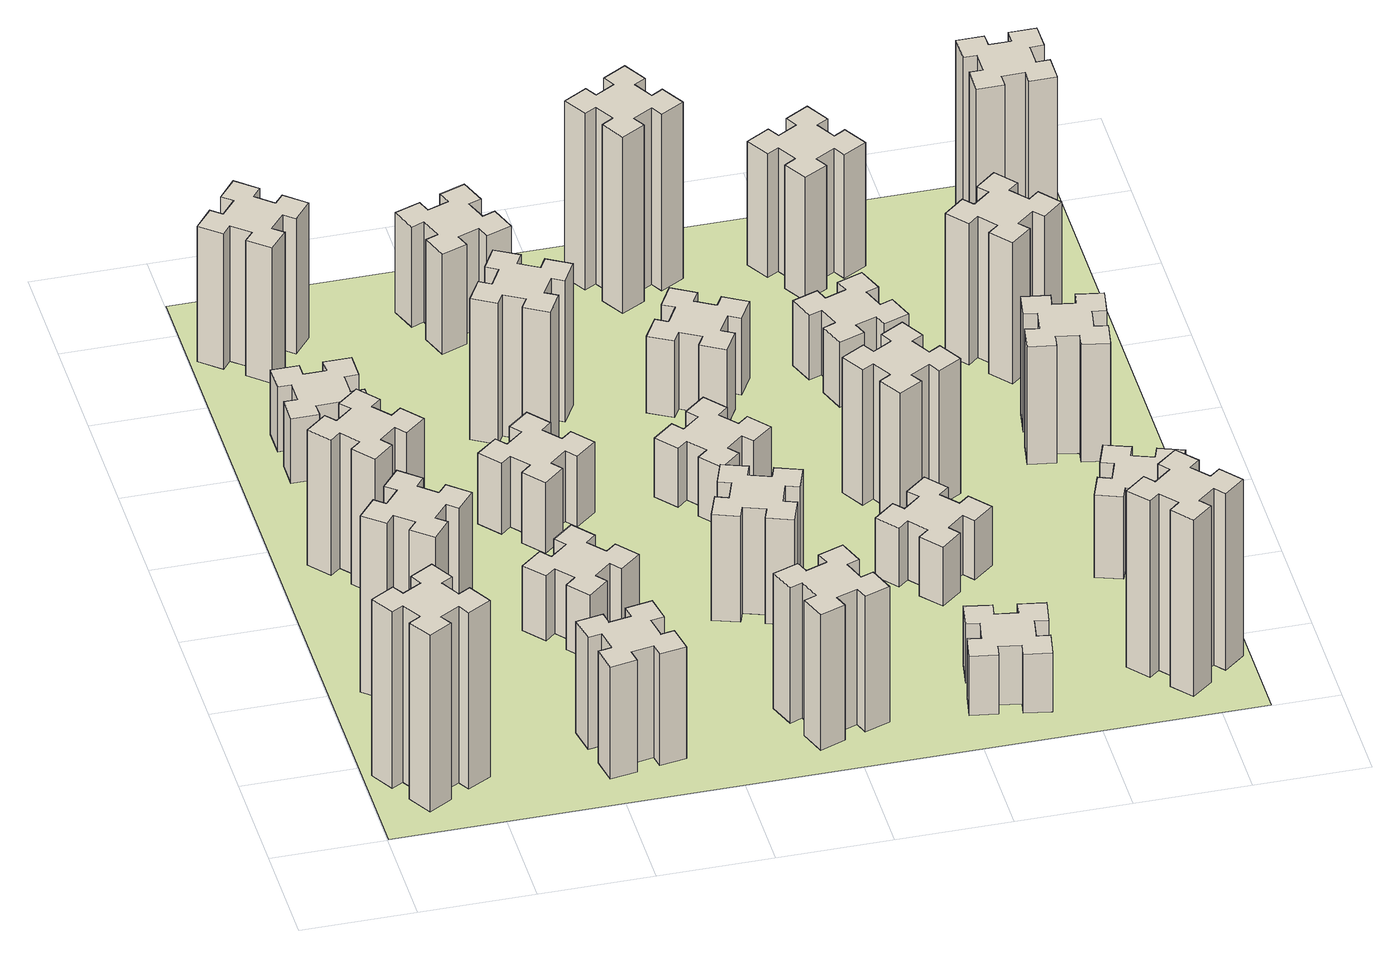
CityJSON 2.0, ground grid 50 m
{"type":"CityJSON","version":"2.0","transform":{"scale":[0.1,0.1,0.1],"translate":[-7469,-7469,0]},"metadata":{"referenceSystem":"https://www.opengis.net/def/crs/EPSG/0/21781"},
"CityObjects":{
"building1":{"type":"Building","attributes":{"class":"1000","function":"1000","usage":"1000","yearOfConstruction":2016,"roofType":"1000","measuredHeight":90,"storeysAboveGround":30,"storeysBelowGround":0},"geometry":[{"type":"Solid","lod":"1","boundaries":[[[[0,1,2,3,4,5,6,7,8,9,10,11,12,13,14,15,16,17,18,19]],[[17,16,20,21]],[[16,15,22,20]],[[15,14,23,22]],[[14,13,24,23]],[[13,12,25,24]],[[12,11,26,25]],[[11,10,27,26]],[[10,9,28,27]],[[9,8,29,28]],[[8,7,30,29]],[[7,6,31,30]],[[6,5,32,31]],[[5,4,33,32]],[[4,3,34,33]],[[3,2,35,34]],[[2,1,36,35]],[[1,0,37,36]],[[0,19,38,37]],[[19,18,39,38]],[[18,17,21,39]],[[24,25,26,27,28,29,30,31,32,33,34,35,36,37,38,39,21,20,22,23]]]]}]},
"building2":{"type":"Building","attributes":{"class":"1000","function":"1000","usage":"1000","yearOfConstruction":2016,"roofType":"1000","measuredHeight":90,"storeysAboveGround":30,"storeysBelowGround":0},"geometry":[{"type":"Solid","lod":"1","boundaries":[[[[40,41,42,43,44,45,46,47,48,49,50,51,52,53,54,55,56,57,58,59]],[[57,56,60,61]],[[56,55,62,60]],[[55,54,63,62]],[[54,53,64,63]],[[53,52,65,64]],[[52,51,66,65]],[[51,50,67,66]],[[50,49,68,67]],[[49,48,69,68]],[[48,47,70,69]],[[47,46,71,70]],[[46,45,72,71]],[[45,44,73,72]],[[44,43,74,73]],[[43,42,75,74]],[[42,41,76,75]],[[41,40,77,76]],[[40,59,78,77]],[[59,58,79,78]],[[58,57,61,79]],[[64,65,66,67,68,69,70,71,72,73,74,75,76,77,78,79,61,60,62,63]]]]}]},
"building3":{"type":"Building","attributes":{"class":"1000","function":"1000","usage":"1000","yearOfConstruction":2016,"roofType":"1000","measuredHeight":69,"storeysAboveGround":30,"storeysBelowGround":0},"geometry":[{"type":"Solid","lod":"1","boundaries":[[[[80,81,82,83,84,85,86,87,88,89,90,91,92,93,94,95,96,97,98,99]],[[97,96,100,101]],[[96,95,102,100]],[[95,94,103,102]],[[94,93,104,103]],[[93,92,105,104]],[[92,91,106,105]],[[91,90,107,106]],[[90,89,108,107]],[[89,88,109,108]],[[88,87,110,109]],[[87,86,111,110]],[[86,85,112,111]],[[85,84,113,112]],[[84,83,114,113]],[[83,82,115,114]],[[82,81,116,115]],[[81,80,117,116]],[[80,99,118,117]],[[99,98,119,118]],[[98,97,101,119]],[[104,105,106,107,108,109,110,111,112,113,114,115,116,117,118,119,101,100,102,103]]]]}]},
"building4":{"type":"Building","attributes":{"class":"1000","function":"1000","usage":"1000","yearOfConstruction":2016,"roofType":"1000","measuredHeight":33,"storeysAboveGround":30,"storeysBelowGround":0},"geometry":[{"type":"Solid","lod":"1","boundaries":[[[[120,121,122,123,124,125,126,127,128,129,130,131,132,133,134,135,136,137,138,139]],[[137,136,140,141]],[[136,135,142,140]],[[135,134,143,142]],[[134,133,144,143]],[[133,132,145,144]],[[132,131,146,145]],[[131,130,147,146]],[[130,129,148,147]],[[129,128,149,148]],[[128,127,150,149]],[[127,126,151,150]],[[126,125,152,151]],[[125,124,153,152]],[[124,123,154,153]],[[123,122,155,154]],[[122,121,156,155]],[[121,120,157,156]],[[120,139,158,157]],[[139,138,159,158]],[[138,137,141,159]],[[144,145,146,147,148,149,150,151,152,153,154,155,156,157,158,159,141,140,142,143]]]]}]},
"building5":{"type":"Building","attributes":{"class":"1000","function":"1000","usage":"1000","yearOfConstruction":2016,"roofType":"1000","measuredHeight":57,"storeysAboveGround":30,"storeysBelowGround":0},"geometry":[{"type":"Solid","lod":"1","boundaries":[[[[160,161,162,163,164,165,166,167,168,169,170,171,172,173,174,175,176,177,178,179]],[[177,176,180,181]],[[176,175,182,180]],[[175,174,183,182]],[[174,173,184,183]],[[173,172,185,184]],[[172,171,186,185]],[[171,170,187,186]],[[170,169,188,187]],[[169,168,189,188]],[[168,167,190,189]],[[167,166,191,190]],[[166,165,192,191]],[[165,164,193,192]],[[164,163,194,193]],[[163,162,195,194]],[[162,161,196,195]],[[161,160,197,196]],[[160,179,198,197]],[[179,178,199,198]],[[178,177,181,199]],[[184,185,186,187,188,189,190,191,192,193,194,195,196,197,198,199,181,180,182,183]]]]}]},
"building6":{"type":"Building","attributes":{"class":"1000","function":"1000","usage":"1000","yearOfConstruction":2016,"roofType":"1000","measuredHeight":69,"storeysAboveGround":30,"storeysBelowGround":0},"geometry":[{"type":"Solid","lod":"1","boundaries":[[[[200,201,202,203,204,205,206,207,208,209,210,211,212,213,214,215,216,217,218,219]],[[217,216,220,221]],[[216,215,222,220]],[[215,214,223,222]],[[214,213,224,223]],[[213,212,225,224]],[[212,211,226,225]],[[211,210,227,226]],[[210,209,228,227]],[[209,208,229,228]],[[208,207,230,229]],[[207,206,231,230]],[[206,205,232,231]],[[205,204,233,232]],[[204,203,234,233]],[[203,202,235,234]],[[202,201,236,235]],[[201,200,237,236]],[[200,219,238,237]],[[219,218,239,238]],[[218,217,221,239]],[[224,225,226,227,228,229,230,231,232,233,234,235,236,237,238,239,221,220,222,223]]]]}]},
"building7":{"type":"Building","attributes":{"class":"1000","function":"1000","usage":"1000","yearOfConstruction":2016,"roofType":"1000","measuredHeight":33,"storeysAboveGround":30,"storeysBelowGround":0},"geometry":[{"type":"Solid","lod":"1","boundaries":[[[[240,241,242,243,244,245,246,247,248,249,250,251,252,253,254,255,256,257,258,259]],[[257,256,260,261]],[[256,255,262,260]],[[255,254,263,262]],[[254,253,264,263]],[[253,252,265,264]],[[252,251,266,265]],[[251,250,267,266]],[[250,249,268,267]],[[249,248,269,268]],[[248,247,270,269]],[[247,246,271,270]],[[246,245,272,271]],[[245,244,273,272]],[[244,243,274,273]],[[243,242,275,274]],[[242,241,276,275]],[[241,240,277,276]],[[240,259,278,277]],[[259,258,279,278]],[[258,257,261,279]],[[264,265,266,267,268,269,270,271,272,273,274,275,276,277,278,279,261,260,262,263]]]]}]},
"building8":{"type":"Building","attributes":{"class":"1000","function":"1000","usage":"1000","yearOfConstruction":2016,"roofType":"1000","measuredHeight":36,"storeysAboveGround":30,"storeysBelowGround":0},"geometry":[{"type":"Solid","lod":"1","boundaries":[[[[280,281,282,283,284,285,286,287,288,289,290,291,292,293,294,295,296,297,298,299]],[[297,296,300,301]],[[296,295,302,300]],[[295,294,303,302]],[[294,293,304,303]],[[293,292,305,304]],[[292,291,306,305]],[[291,290,307,306]],[[290,289,308,307]],[[289,288,309,308]],[[288,287,310,309]],[[287,286,311,310]],[[286,285,312,311]],[[285,284,313,312]],[[284,283,314,313]],[[283,282,315,314]],[[282,281,316,315]],[[281,280,317,316]],[[280,299,318,317]],[[299,298,319,318]],[[298,297,301,319]],[[304,305,306,307,308,309,310,311,312,313,314,315,316,317,318,319,301,300,302,303]]]]}]},
"building9":{"type":"Building","attributes":{"class":"1000","function":"1000","usage":"1000","yearOfConstruction":2016,"roofType":"1000","measuredHeight":72,"storeysAboveGround":30,"storeysBelowGround":0},"geometry":[{"type":"Solid","lod":"1","boundaries":[[[[320,321,322,323,324,325,326,327,328,329,330,331,332,333,334,335,336,337,338,339]],[[337,336,340,341]],[[336,335,342,340]],[[335,334,343,342]],[[334,333,344,343]],[[333,332,345,344]],[[332,331,346,345]],[[331,330,347,346]],[[330,329,348,347]],[[329,328,349,348]],[[328,327,350,349]],[[327,326,351,350]],[[326,325,352,351]],[[325,324,353,352]],[[324,323,354,353]],[[323,322,355,354]],[[322,321,356,355]],[[321,320,357,356]],[[320,339,358,357]],[[339,338,359,358]],[[338,337,341,359]],[[344,345,346,347,348,349,350,351,352,353,354,355,356,357,358,359,341,340,342,343]]]]}]},
"building10":{"type":"Building","attributes":{"class":"1000","function":"1000","usage":"1000","yearOfConstruction":2016,"roofType":"1000","measuredHeight":69,"storeysAboveGround":30,"storeysBelowGround":0},"geometry":[{"type":"Solid","lod":"1","boundaries":[[[[360,361,362,363,364,365,366,367,368,369,370,371,372,373,374,375,376,377,378,379]],[[377,376,380,381]],[[376,375,382,380]],[[375,374,383,382]],[[374,373,384,383]],[[373,372,385,384]],[[372,371,386,385]],[[371,370,387,386]],[[370,369,388,387]],[[369,368,389,388]],[[368,367,390,389]],[[367,366,391,390]],[[366,365,392,391]],[[365,364,393,392]],[[364,363,394,393]],[[363,362,395,394]],[[362,361,396,395]],[[361,360,397,396]],[[360,379,398,397]],[[379,378,399,398]],[[378,377,381,399]],[[384,385,386,387,388,389,390,391,392,393,394,395,396,397,398,399,381,380,382,383]]]]}]},
"building11":{"type":"Building","attributes":{"class":"1000","function":"1000","usage":"1000","yearOfConstruction":2016,"roofType":"1000","measuredHeight":51,"storeysAboveGround":30,"storeysBelowGround":0},"geometry":[{"type":"Solid","lod":"1","boundaries":[[[[400,401,402,403,404,405,406,407,408,409,410,411,412,413,414,415,416,417,418,419]],[[417,416,420,421]],[[416,415,422,420]],[[415,414,423,422]],[[414,413,424,423]],[[413,412,425,424]],[[412,411,426,425]],[[411,410,427,426]],[[410,409,428,427]],[[409,408,429,428]],[[408,407,430,429]],[[407,406,431,430]],[[406,405,432,431]],[[405,404,433,432]],[[404,403,434,433]],[[403,402,435,434]],[[402,401,436,435]],[[401,400,437,436]],[[400,419,438,437]],[[419,418,439,438]],[[418,417,421,439]],[[424,425,426,427,428,429,430,431,432,433,434,435,436,437,438,439,421,420,422,423]]]]}]},
"building12":{"type":"Building","attributes":{"class":"1000","function":"1000","usage":"1000","yearOfConstruction":2016,"roofType":"1000","measuredHeight":54,"storeysAboveGround":30,"storeysBelowGround":0},"geometry":[{"type":"Solid","lod":"1","boundaries":[[[[440,441,442,443,444,445,446,447,448,449,450,451,452,453,454,455,456,457,458,459]],[[457,456,460,461]],[[456,455,462,460]],[[455,454,463,462]],[[454,453,464,463]],[[453,452,465,464]],[[452,451,466,465]],[[451,450,467,466]],[[450,449,468,467]],[[449,448,469,468]],[[448,447,470,469]],[[447,446,471,470]],[[446,445,472,471]],[[445,444,473,472]],[[444,443,474,473]],[[443,442,475,474]],[[442,441,476,475]],[[441,440,477,476]],[[440,459,478,477]],[[459,458,479,478]],[[458,457,461,479]],[[464,465,466,467,468,469,470,471,472,473,474,475,476,477,478,479,461,460,462,463]]]]}]},
"building13":{"type":"Building","attributes":{"class":"1000","function":"1000","usage":"1000","yearOfConstruction":2016,"roofType":"1000","measuredHeight":30,"storeysAboveGround":30,"storeysBelowGround":0},"geometry":[{"type":"Solid","lod":"1","boundaries":[[[[480,481,482,483,484,485,486,487,488,489,490,491,492,493,494,495,496,497,498,499]],[[497,496,500,501]],[[496,495,502,500]],[[495,494,503,502]],[[494,493,504,503]],[[493,492,505,504]],[[492,491,506,505]],[[491,490,507,506]],[[490,489,508,507]],[[489,488,509,508]],[[488,487,510,509]],[[487,486,511,510]],[[486,485,512,511]],[[485,484,513,512]],[[484,483,514,513]],[[483,482,515,514]],[[482,481,516,515]],[[481,480,517,516]],[[480,499,518,517]],[[499,498,519,518]],[[498,497,501,519]],[[504,505,506,507,508,509,510,511,512,513,514,515,516,517,518,519,501,500,502,503]]]]}]},
"building14":{"type":"Building","attributes":{"class":"1000","function":"1000","usage":"1000","yearOfConstruction":2016,"roofType":"1000","measuredHeight":39,"storeysAboveGround":30,"storeysBelowGround":0},"geometry":[{"type":"Solid","lod":"1","boundaries":[[[[520,521,522,523,524,525,526,527,528,529,530,531,532,533,534,535,536,537,538,539]],[[537,536,540,541]],[[536,535,542,540]],[[535,534,543,542]],[[534,533,544,543]],[[533,532,545,544]],[[532,531,546,545]],[[531,530,547,546]],[[530,529,548,547]],[[529,528,549,548]],[[528,527,550,549]],[[527,526,551,550]],[[526,525,552,551]],[[525,524,553,552]],[[524,523,554,553]],[[523,522,555,554]],[[522,521,556,555]],[[521,520,557,556]],[[520,539,558,557]],[[539,538,559,558]],[[538,537,541,559]],[[544,545,546,547,548,549,550,551,552,553,554,555,556,557,558,559,541,540,542,543]]]]}]},
"building15":{"type":"Building","attributes":{"class":"1000","function":"1000","usage":"1000","yearOfConstruction":2016,"roofType":"1000","measuredHeight":30,"storeysAboveGround":30,"storeysBelowGround":0},"geometry":[{"type":"Solid","lod":"1","boundaries":[[[[560,561,562,563,564,565,566,567,568,569,570,571,572,573,574,575,576,577,578,579]],[[577,576,580,581]],[[576,575,582,580]],[[575,574,583,582]],[[574,573,584,583]],[[573,572,585,584]],[[572,571,586,585]],[[571,570,587,586]],[[570,569,588,587]],[[569,568,589,588]],[[568,567,590,589]],[[567,566,591,590]],[[566,565,592,591]],[[565,564,593,592]],[[564,563,594,593]],[[563,562,595,594]],[[562,561,596,595]],[[561,560,597,596]],[[560,579,598,597]],[[579,578,599,598]],[[578,577,581,599]],[[584,585,586,587,588,589,590,591,592,593,594,595,596,597,598,599,581,580,582,583]]]]}]},
"building16":{"type":"Building","attributes":{"class":"1000","function":"1000","usage":"1000","yearOfConstruction":2016,"roofType":"1000","measuredHeight":90,"storeysAboveGround":30,"storeysBelowGround":0},"geometry":[{"type":"Solid","lod":"1","boundaries":[[[[600,601,602,603,604,605,606,607,608,609,610,611,612,613,614,615,616,617,618,619]],[[617,616,620,621]],[[616,615,622,620]],[[615,614,623,622]],[[614,613,624,623]],[[613,612,625,624]],[[612,611,626,625]],[[611,610,627,626]],[[610,609,628,627]],[[609,608,629,628]],[[608,607,630,629]],[[607,606,631,630]],[[606,605,632,631]],[[605,604,633,632]],[[604,603,634,633]],[[603,602,635,634]],[[602,601,636,635]],[[601,600,637,636]],[[600,619,638,637]],[[619,618,639,638]],[[618,617,621,639]],[[624,625,626,627,628,629,630,631,632,633,634,635,636,637,638,639,621,620,622,623]]]]}]},
"building17":{"type":"Building","attributes":{"class":"1000","function":"1000","usage":"1000","yearOfConstruction":2016,"roofType":"1000","measuredHeight":30,"storeysAboveGround":30,"storeysBelowGround":0},"geometry":[{"type":"Solid","lod":"1","boundaries":[[[[640,641,642,643,644,645,646,647,648,649,650,651,652,653,654,655,656,657,658,659]],[[657,656,660,661]],[[656,655,662,660]],[[655,654,663,662]],[[654,653,664,663]],[[653,652,665,664]],[[652,651,666,665]],[[651,650,667,666]],[[650,649,668,667]],[[649,648,669,668]],[[648,647,670,669]],[[647,646,671,670]],[[646,645,672,671]],[[645,644,673,672]],[[644,643,674,673]],[[643,642,675,674]],[[642,641,676,675]],[[641,640,677,676]],[[640,659,678,677]],[[659,658,679,678]],[[658,657,661,679]],[[664,665,666,667,668,669,670,671,672,673,674,675,676,677,678,679,661,660,662,663]]]]}]},
"building18":{"type":"Building","attributes":{"class":"1000","function":"1000","usage":"1000","yearOfConstruction":2016,"roofType":"1000","measuredHeight":69,"storeysAboveGround":30,"storeysBelowGround":0},"geometry":[{"type":"Solid","lod":"1","boundaries":[[[[680,681,682,683,684,685,686,687,688,689,690,691,692,693,694,695,696,697,698,699]],[[697,696,700,701]],[[696,695,702,700]],[[695,694,703,702]],[[694,693,704,703]],[[693,692,705,704]],[[692,691,706,705]],[[691,690,707,706]],[[690,689,708,707]],[[689,688,709,708]],[[688,687,710,709]],[[687,686,711,710]],[[686,685,712,711]],[[685,684,713,712]],[[684,683,714,713]],[[683,682,715,714]],[[682,681,716,715]],[[681,680,717,716]],[[680,699,718,717]],[[699,698,719,718]],[[698,697,701,719]],[[704,705,706,707,708,709,710,711,712,713,714,715,716,717,718,719,701,700,702,703]]]]}]},
"building19":{"type":"Building","attributes":{"class":"1000","function":"1000","usage":"1000","yearOfConstruction":2016,"roofType":"1000","measuredHeight":33,"storeysAboveGround":30,"storeysBelowGround":0},"geometry":[{"type":"Solid","lod":"1","boundaries":[[[[720,721,722,723,724,725,726,727,728,729,730,731,732,733,734,735,736,737,738,739]],[[737,736,740,741]],[[736,735,742,740]],[[735,734,743,742]],[[734,733,744,743]],[[733,732,745,744]],[[732,731,746,745]],[[731,730,747,746]],[[730,729,748,747]],[[729,728,749,748]],[[728,727,750,749]],[[727,726,751,750]],[[726,725,752,751]],[[725,724,753,752]],[[724,723,754,753]],[[723,722,755,754]],[[722,721,756,755]],[[721,720,757,756]],[[720,739,758,757]],[[739,738,759,758]],[[738,737,741,759]],[[744,745,746,747,748,749,750,751,752,753,754,755,756,757,758,759,741,740,742,743]]]]}]},
"building20":{"type":"Building","attributes":{"class":"1000","function":"1000","usage":"1000","yearOfConstruction":2016,"roofType":"1000","measuredHeight":90,"storeysAboveGround":30,"storeysBelowGround":0},"geometry":[{"type":"Solid","lod":"1","boundaries":[[[[760,761,762,763,764,765,766,767,768,769,770,771,772,773,774,775,776,777,778,779]],[[777,776,780,781]],[[776,775,782,780]],[[775,774,783,782]],[[774,773,784,783]],[[773,772,785,784]],[[772,771,786,785]],[[771,770,787,786]],[[770,769,788,787]],[[769,768,789,788]],[[768,767,790,789]],[[767,766,791,790]],[[766,765,792,791]],[[765,764,793,792]],[[764,763,794,793]],[[763,762,795,794]],[[762,761,796,795]],[[761,760,797,796]],[[760,779,798,797]],[[779,778,799,798]],[[778,777,781,799]],[[784,785,786,787,788,789,790,791,792,793,794,795,796,797,798,799,781,780,782,783]]]]}]},
"building21":{"type":"Building","attributes":{"class":"1000","function":"1000","usage":"1000","yearOfConstruction":2016,"roofType":"1000","measuredHeight":63,"storeysAboveGround":30,"storeysBelowGround":0},"geometry":[{"type":"Solid","lod":"1","boundaries":[[[[800,801,802,803,804,805,806,807,808,809,810,811,812,813,814,815,816,817,818,819]],[[817,816,820,821]],[[816,815,822,820]],[[815,814,823,822]],[[814,813,824,823]],[[813,812,825,824]],[[812,811,826,825]],[[811,810,827,826]],[[810,809,828,827]],[[809,808,829,828]],[[808,807,830,829]],[[807,806,831,830]],[[806,805,832,831]],[[805,804,833,832]],[[804,803,834,833]],[[803,802,835,834]],[[802,801,836,835]],[[801,800,837,836]],[[800,819,838,837]],[[819,818,839,838]],[[818,817,821,839]],[[824,825,826,827,828,829,830,831,832,833,834,835,836,837,838,839,821,820,822,823]]]]}]},
"building22":{"type":"Building","attributes":{"class":"1000","function":"1000","usage":"1000","yearOfConstruction":2016,"roofType":"1000","measuredHeight":42,"storeysAboveGround":30,"storeysBelowGround":0},"geometry":[{"type":"Solid","lod":"1","boundaries":[[[[840,841,842,843,844,845,846,847,848,849,850,851,852,853,854,855,856,857,858,859]],[[857,856,860,861]],[[856,855,862,860]],[[855,854,863,862]],[[854,853,864,863]],[[853,852,865,864]],[[852,851,866,865]],[[851,850,867,866]],[[850,849,868,867]],[[849,848,869,868]],[[848,847,870,869]],[[847,846,871,870]],[[846,845,872,871]],[[845,844,873,872]],[[844,843,874,873]],[[843,842,875,874]],[[842,841,876,875]],[[841,840,877,876]],[[840,859,878,877]],[[859,858,879,878]],[[858,857,861,879]],[[864,865,866,867,868,869,870,871,872,873,874,875,876,877,878,879,861,860,862,863]]]]}]},
"building23":{"type":"Building","attributes":{"class":"1000","function":"1000","usage":"1000","yearOfConstruction":2016,"roofType":"1000","measuredHeight":60,"storeysAboveGround":30,"storeysBelowGround":0},"geometry":[{"type":"Solid","lod":"1","boundaries":[[[[880,881,882,883,884,885,886,887,888,889,890,891,892,893,894,895,896,897,898,899]],[[897,896,900,901]],[[896,895,902,900]],[[895,894,903,902]],[[894,893,904,903]],[[893,892,905,904]],[[892,891,906,905]],[[891,890,907,906]],[[890,889,908,907]],[[889,888,909,908]],[[888,887,910,909]],[[887,886,911,910]],[[886,885,912,911]],[[885,884,913,912]],[[884,883,914,913]],[[883,882,915,914]],[[882,881,916,915]],[[881,880,917,916]],[[880,899,918,917]],[[899,898,919,918]],[[898,897,901,919]],[[904,905,906,907,908,909,910,911,912,913,914,915,916,917,918,919,901,900,902,903]]]]}]},
"building24":{"type":"Building","attributes":{"class":"1000","function":"1000","usage":"1000","yearOfConstruction":2016,"roofType":"1000","measuredHeight":72,"storeysAboveGround":30,"storeysBelowGround":0},"geometry":[{"type":"Solid","lod":"1","boundaries":[[[[920,921,922,923,924,925,926,927,928,929,930,931,932,933,934,935,936,937,938,939]],[[937,936,940,941]],[[936,935,942,940]],[[935,934,943,942]],[[934,933,944,943]],[[933,932,945,944]],[[932,931,946,945]],[[931,930,947,946]],[[930,929,948,947]],[[929,928,949,948]],[[928,927,950,949]],[[927,926,951,950]],[[926,925,952,951]],[[925,924,953,952]],[[924,923,954,953]],[[923,922,955,954]],[[922,921,956,955]],[[921,920,957,956]],[[920,939,958,957]],[[939,938,959,958]],[[938,937,941,959]],[[944,945,946,947,948,949,950,951,952,953,954,955,956,957,958,959,941,940,942,943]]]]}]},
"building25":{"type":"Building","attributes":{"class":"1000","function":"1000","usage":"1000","yearOfConstruction":2016,"roofType":"1000","measuredHeight":90,"storeysAboveGround":30,"storeysBelowGround":0},"geometry":[{"type":"Solid","lod":"1","boundaries":[[[[960,961,962,963,964,965,966,967,968,969,970,971,972,973,974,975,976,977,978,979]],[[977,976,980,981]],[[976,975,982,980]],[[975,974,983,982]],[[974,973,984,983]],[[973,972,985,984]],[[972,971,986,985]],[[971,970,987,986]],[[970,969,988,987]],[[969,968,989,988]],[[968,967,990,989]],[[967,966,991,990]],[[966,965,992,991]],[[965,964,993,992]],[[964,963,994,993]],[[963,962,995,994]],[[962,961,996,995]],[[961,960,997,996]],[[960,979,998,997]],[[979,978,999,998]],[[978,977,981,999]],[[984,985,986,987,988,989,990,991,992,993,994,995,996,997,998,999,981,980,982,983]]]]}]},
"landuse1":{"type":"LandUse","attributes":{"name":"plot1","function":"1010"},"geometry":[{"type":"MultiSurface","lod":"1","boundaries":[[[1000,1001,1002,1003]]]}]}
},
"vertices":[
[155,364,0],[205,277,0],[153,247,0],[213,143,0],[317,203,0],[287,255,0],[374,305,0],[404,253,0],[508,313,0],[448,417,0],[396,387,0],[346,474,0],[398,504,0],[338,608,0],[234,548,0],[264,496,0],[177,446,0],[147,498,0],[43,438,0],[103,334,0],[177,446,900],[147,498,900],[264,496,900],[234,548,900],[338,608,900],[398,504,900],[346,474,900],[396,387,900],[448,417,900],[508,313,900],[404,253,900],[374,305,900],[287,255,900],[317,203,900],[213,143,900],[153,247,900],[205,277,900],[155,364,900],[103,334,900],[43,438,900],
[484,1067,0],[408,1132,0],[446,1178,0],[354,1255,0],[277,1163,0],[323,1124,0],[259,1048,0],[213,1086,0],[136,994,0],[228,917,0],[266,963,0],[343,899,0],[304,853,0],[396,776,0],[473,868,0],[427,906,0],[492,983,0],[538,944,0],[615,1036,0],[523,1113,0],[492,983,900],[538,944,900],[427,906,900],[473,868,900],[396,776,900],[304,853,900],[343,899,900],[266,963,900],[228,917,900],[136,994,900],[213,1086,900],[259,1048,900],[323,1124,900],[277,1163,900],[354,1255,900],[446,1178,900],[408,1132,900],[484,1067,900],[523,1113,900],[615,1036,900],
[492,1888,0],[427,1964,0],[473,2003,0],[396,2095,0],[304,2018,0],[343,1972,0],[266,1907,0],[228,1953,0],[136,1876,0],[213,1784,0],[259,1823,0],[323,1746,0],[277,1708,0],[354,1616,0],[446,1693,0],[408,1739,0],[484,1803,0],[523,1757,0],[615,1834,0],[538,1926,0],[484,1803,690],[523,1757,690],[408,1739,690],[446,1693,690],[354,1616,690],[277,1708,690],[323,1746,690],[259,1823,690],[213,1784,690],[136,1876,690],[228,1953,690],[266,1907,690],[343,1972,690],[304,2018,690],[396,2095,690],[473,2003,690],[427,1964,690],[492,1888,690],[538,1926,690],[615,1834,690],
[485,2545,0],[485,2645,0],[545,2645,0],[545,2765,0],[425,2765,0],[425,2705,0],[325,2705,0],[325,2765,0],[205,2765,0],[205,2645,0],[265,2645,0],[265,2545,0],[205,2545,0],[205,2425,0],[325,2425,0],[325,2485,0],[425,2485,0],[425,2425,0],[545,2425,0],[545,2545,0],[425,2485,330],[425,2425,330],[325,2485,330],[325,2425,330],[205,2425,330],[205,2545,330],[265,2545,330],[265,2645,330],[205,2645,330],[205,2765,330],[325,2765,330],[325,2705,330],[425,2705,330],[425,2765,330],[545,2765,330],[545,2645,330],[485,2645,330],[485,2545,330],[545,2545,330],[545,2425,330],
[1085,258,0],[1184,276,0],[1194,217,0],[1312,237,0],[1291,356,0],[1232,345,0],[1215,444,0],[1274,454,0],[1253,572,0],[1135,551,0],[1145,492,0],[1047,475,0],[1037,534,0],[918,513,0],[939,395,0],[998,405,0],[1016,307,0],[957,297,0],[977,178,0],[1096,199,0],[1016,307,570],[957,297,570],[998,405,570],[939,395,570],[918,513,570],[1037,534,570],[1047,475,570],[1145,492,570],[1135,551,570],[1253,572,570],[1274,454,570],[1215,444,570],[1232,345,570],[1291,356,570],[1312,237,570],[1194,217,570],[1184,276,570],[1085,258,570],[1096,199,570],[977,178,570],
[384,3387,0],[308,3452,0],[346,3498,0],[254,3575,0],[177,3483,0],[223,3444,0],[159,3368,0],[113,3406,0],[36,3314,0],[128,3237,0],[166,3283,0],[243,3219,0],[204,3173,0],[296,3096,0],[373,3188,0],[327,3226,0],[392,3303,0],[438,3264,0],[515,3356,0],[423,3433,0],[392,3303,690],[438,3264,690],[327,3226,690],[373,3188,690],[296,3096,690],[204,3173,690],[243,3219,690],[166,3283,690],[128,3237,690],[36,3314,690],[113,3406,690],[159,3368,690],[223,3444,690],[177,3483,690],[254,3575,690],[346,3498,690],[308,3452,690],[384,3387,690],[423,3433,690],[515,3356,690],
[1083,1332,0],[1006,1267,0],[968,1313,0],[876,1236,0],[953,1144,0],[999,1183,0],[1063,1106,0],[1017,1068,0],[1094,976,0],[1186,1053,0],[1148,1099,0],[1224,1163,0],[1263,1117,0],[1355,1194,0],[1278,1286,0],[1232,1248,0],[1167,1324,0],[1213,1363,0],[1136,1455,0],[1044,1378,0],[1167,1324,330],[1213,1363,330],[1232,1248,330],[1278,1286,330],[1355,1194,330],[1263,1117,330],[1224,1163,330],[1148,1099,330],[1186,1053,330],[1094,976,330],[1017,1068,330],[1063,1106,330],[999,1183,330],[953,1144,330],[876,1236,330],[968,1313,330],[1006,1267,330],[1083,1332,330],[1044,1378,330],[1136,1455,330],
[1083,2072,0],[1006,2007,0],[968,2053,0],[876,1976,0],[953,1884,0],[999,1923,0],[1063,1846,0],[1017,1808,0],[1094,1716,0],[1186,1793,0],[1148,1839,0],[1224,1903,0],[1263,1857,0],[1355,1934,0],[1278,2026,0],[1232,1988,0],[1167,2064,0],[1213,2103,0],[1136,2195,0],[1044,2118,0],[1167,2064,360],[1213,2103,360],[1232,1988,360],[1278,2026,360],[1355,1934,360],[1263,1857,360],[1224,1903,360],[1148,1839,360],[1186,1793,360],[1094,1716,360],[1017,1808,360],[1063,1846,360],[999,1923,360],[953,1884,360],[876,1976,360],[968,2053,360],[1006,2007,360],[1083,2072,360],[1044,2118,360],[1136,2195,360],
[1314,2666,0],[1227,2716,0],[1257,2768,0],[1153,2828,0],[1093,2724,0],[1145,2694,0],[1095,2607,0],[1043,2637,0],[983,2533,0],[1087,2473,0],[1117,2525,0],[1204,2475,0],[1174,2423,0],[1278,2363,0],[1338,2467,0],[1286,2497,0],[1336,2584,0],[1388,2554,0],[1448,2658,0],[1344,2718,0],[1336,2584,720],[1388,2554,720],[1286,2497,720],[1338,2467,720],[1278,2363,720],[1174,2423,720],[1204,2475,720],[1117,2525,720],[1087,2473,720],[983,2533,720],[1043,2637,720],[1095,2607,720],[1145,2694,720],[1093,2724,720],[1153,2828,720],[1257,2768,720],[1227,2716,720],[1314,2666,720],[1344,2718,720],[1448,2658,720],
[1965,496,0],[1871,462,0],[1850,518,0],[1737,477,0],[1779,364,0],[1835,385,0],[1869,291,0],[1813,270,0],[1854,157,0],[1967,199,0],[1946,255,0],[2040,289,0],[2060,233,0],[2173,274,0],[2132,387,0],[2076,366,0],[2042,460,0],[2098,480,0],[2057,593,0],[1944,552,0],[2042,460,690],[2098,480,690],[2076,366,690],[2132,387,690],[2173,274,690],[2060,233,690],[2040,289,690],[1946,255,690],[1967,199,690],[1854,157,690],[1813,270,690],[1869,291,690],[1835,385,690],[1779,364,690],[1737,477,690],[1850,518,690],[1871,462,690],[1965,496,690],[1944,552,690],[2057,593,690],
[1125,3456,0],[1031,3422,0],[1010,3478,0],[897,3437,0],[939,3324,0],[995,3345,0],[1029,3251,0],[973,3230,0],[1014,3117,0],[1127,3159,0],[1106,3215,0],[1200,3249,0],[1220,3193,0],[1333,3234,0],[1292,3347,0],[1236,3326,0],[1202,3420,0],[1258,3440,0],[1217,3553,0],[1104,3512,0],[1202,3420,510],[1258,3440,510],[1236,3326,510],[1292,3347,510],[1333,3234,510],[1220,3193,510],[1200,3249,510],[1106,3215,510],[1127,3159,510],[1014,3117,510],[973,3230,510],[1029,3251,510],[995,3345,510],[939,3324,510],[897,3437,510],[1010,3478,510],[1031,3422,510],[1125,3456,510],[1104,3512,510],[1217,3553,510],
[1769,1300,0],[1735,1206,0],[1679,1227,0],[1637,1114,0],[1750,1073,0],[1771,1129,0],[1865,1095,0],[1844,1039,0],[1957,997,0],[1998,1110,0],[1942,1131,0],[1976,1225,0],[2032,1204,0],[2073,1317,0],[1960,1358,0],[1940,1302,0],[1846,1336,0],[1867,1392,0],[1754,1433,0],[1713,1320,0],[1846,1336,540],[1867,1392,540],[1940,1302,540],[1960,1358,540],[2073,1317,540],[2032,1204,540],[1976,1225,540],[1942,1131,540],[1998,1110,540],[1957,997,540],[1844,1039,540],[1865,1095,540],[1771,1129,540],[1750,1073,540],[1637,1114,540],[1679,1227,540],[1735,1206,540],[1769,1300,540],[1713,1320,540],[1754,1433,540],
[1972,1988,0],[1907,2064,0],[1953,2103,0],[1876,2195,0],[1784,2118,0],[1823,2072,0],[1746,2007,0],[1708,2053,0],[1616,1976,0],[1693,1884,0],[1739,1923,0],[1803,1846,0],[1757,1808,0],[1834,1716,0],[1926,1793,0],[1888,1839,0],[1964,1903,0],[2003,1857,0],[2095,1934,0],[2018,2026,0],[1964,1903,300],[2003,1857,300],[1888,1839,300],[1926,1793,300],[1834,1716,300],[1757,1808,300],[1803,1846,300],[1739,1923,300],[1693,1884,300],[1616,1976,300],[1708,2053,300],[1746,2007,300],[1823,2072,300],[1784,2118,300],[1876,2195,300],[1953,2103,300],[1907,2064,300],[1972,1988,300],[2018,2026,300],[2095,1934,300],
[2026,2497,0],[2076,2584,0],[2128,2554,0],[2188,2658,0],[2084,2718,0],[2054,2666,0],[1967,2716,0],[1997,2768,0],[1893,2828,0],[1833,2724,0],[1885,2694,0],[1835,2607,0],[1783,2637,0],[1723,2533,0],[1827,2473,0],[1857,2525,0],[1944,2475,0],[1914,2423,0],[2018,2363,0],[2078,2467,0],[1944,2475,390],[1914,2423,390],[1857,2525,390],[1827,2473,390],[1723,2533,390],[1783,2637,390],[1835,2607,390],[1885,2694,390],[1833,2724,390],[1893,2828,390],[1997,2768,390],[1967,2716,390],[2054,2666,390],[2084,2718,390],[2188,2658,390],[2128,2554,390],[2076,2584,390],[2026,2497,390],[2078,2467,390],[2018,2363,390],
[2596,444,0],[2578,345,0],[2519,356,0],[2498,237,0],[2617,217,0],[2627,276,0],[2725,258,0],[2715,199,0],[2833,178,0],[2854,297,0],[2795,307,0],[2812,405,0],[2871,395,0],[2892,513,0],[2774,534,0],[2764,475,0],[2665,492,0],[2676,551,0],[2557,572,0],[2537,454,0],[2665,492,300],[2676,551,300],[2764,475,300],[2774,534,300],[2892,513,300],[2871,395,300],[2812,405,300],[2795,307,300],[2854,297,300],[2833,178,300],[2715,199,300],[2725,258,300],[2627,276,300],[2617,217,300],[2498,237,300],[2519,356,300],[2578,345,300],[2596,444,300],[2537,454,300],[2557,572,300],
[1844,3556,0],[1757,3506,0],[1727,3558,0],[1623,3498,0],[1683,3394,0],[1735,3424,0],[1785,3337,0],[1733,3307,0],[1793,3203,0],[1897,3263,0],[1867,3315,0],[1954,3365,0],[1984,3313,0],[2088,3373,0],[2028,3477,0],[1976,3447,0],[1926,3534,0],[1978,3564,0],[1918,3668,0],[1814,3608,0],[1926,3534,900],[1978,3564,900],[1976,3447,900],[2028,3477,900],[2088,3373,900],[1984,3313,900],[1954,3365,900],[1867,3315,900],[1897,3263,900],[1793,3203,900],[1733,3307,900],[1785,3337,900],[1735,3424,900],[1683,3394,900],[1623,3498,900],[1727,3558,900],[1757,3506,900],[1844,3556,900],[1814,3608,900],[1918,3668,900],
[2628,1099,0],[2704,1163,0],[2743,1117,0],[2835,1194,0],[2758,1286,0],[2712,1248,0],[2647,1324,0],[2693,1363,0],[2616,1455,0],[2524,1378,0],[2563,1332,0],[2486,1267,0],[2448,1313,0],[2356,1236,0],[2433,1144,0],[2479,1183,0],[2543,1106,0],[2497,1068,0],[2574,976,0],[2666,1053,0],[2543,1106,300],[2497,1068,300],[2479,1183,300],[2433,1144,300],[2356,1236,300],[2448,1313,300],[2486,1267,300],[2563,1332,300],[2524,1378,300],[2616,1455,300],[2693,1363,300],[2647,1324,300],[2712,1248,300],[2758,1286,300],[2835,1194,300],[2743,1117,300],[2704,1163,300],[2628,1099,300],[2666,1053,300],[2574,976,300],
[2475,1744,0],[2525,1657,0],[2473,1627,0],[2533,1523,0],[2637,1583,0],[2607,1635,0],[2694,1685,0],[2724,1633,0],[2828,1693,0],[2768,1797,0],[2716,1767,0],[2666,1854,0],[2718,1884,0],[2658,1988,0],[2554,1928,0],[2584,1876,0],[2497,1826,0],[2467,1878,0],[2363,1818,0],[2423,1714,0],[2497,1826,690],[2467,1878,690],[2584,1876,690],[2554,1928,690],[2658,1988,690],[2718,1884,690],[2666,1854,690],[2716,1767,690],[2768,1797,690],[2828,1693,690],[2724,1633,690],[2694,1685,690],[2607,1635,690],[2637,1583,690],[2533,1523,690],[2473,1627,690],[2525,1657,690],[2475,1744,690],[2423,1714,690],[2363,1818,690],
[2586,2475,0],[2680,2509,0],[2700,2453,0],[2813,2494,0],[2772,2607,0],[2716,2586,0],[2682,2680,0],[2738,2700,0],[2697,2813,0],[2584,2772,0],[2605,2716,0],[2511,2682,0],[2490,2738,0],[2377,2697,0],[2419,2584,0],[2475,2605,0],[2509,2511,0],[2453,2490,0],[2494,2377,0],[2607,2419,0],[2509,2511,330],[2453,2490,330],[2475,2605,330],[2419,2584,330],[2377,2697,330],[2490,2738,330],[2511,2682,330],[2605,2716,330],[2584,2772,330],[2697,2813,330],[2738,2700,330],[2682,2680,330],[2716,2586,330],[2772,2607,330],[2813,2494,330],[2700,2453,330],[2680,2509,330],[2586,2475,330],[2607,2419,330],[2494,2377,330],
[3468,259,0],[3544,323,0],[3583,277,0],[3675,354,0],[3598,446,0],[3552,408,0],[3487,484,0],[3533,523,0],[3456,615,0],[3364,538,0],[3403,492,0],[3326,427,0],[3288,473,0],[3196,396,0],[3273,304,0],[3319,343,0],[3383,266,0],[3337,228,0],[3414,136,0],[3506,213,0],[3383,266,900],[3337,228,900],[3319,343,900],[3273,304,900],[3196,396,900],[3288,473,900],[3326,427,900],[3403,492,900],[3364,538,900],[3456,615,900],[3533,523,900],[3487,484,900],[3552,408,900],[3598,446,900],[3675,354,900],[3583,277,900],[3544,323,900],[3468,259,900],[3506,213,900],[3414,136,900],
[2716,3347,0],[2666,3434,0],[2718,3464,0],[2658,3568,0],[2554,3508,0],[2584,3456,0],[2497,3406,0],[2467,3458,0],[2363,3398,0],[2423,3294,0],[2475,3324,0],[2525,3237,0],[2473,3207,0],[2533,3103,0],[2637,3163,0],[2607,3215,0],[2694,3265,0],[2724,3213,0],[2828,3273,0],[2768,3377,0],[2694,3265,630],[2724,3213,630],[2607,3215,630],[2637,3163,630],[2533,3103,630],[2473,3207,630],[2525,3237,630],[2475,3324,630],[2423,3294,630],[2363,3398,630],[2467,3458,630],[2497,3406,630],[2584,3456,630],[2554,3508,630],[2658,3568,630],[2718,3464,630],[2666,3434,630],[2716,3347,630],[2768,3377,630],[2828,3273,630],
[3351,1029,0],[3445,995,0],[3424,939,0],[3537,897,0],[3578,1010,0],[3522,1031,0],[3556,1125,0],[3612,1104,0],[3653,1217,0],[3540,1258,0],[3520,1202,0],[3426,1236,0],[3447,1292,0],[3334,1333,0],[3293,1220,0],[3349,1200,0],[3315,1106,0],[3259,1127,0],[3217,1014,0],[3330,973,0],[3315,1106,420],[3259,1127,420],[3349,1200,420],[3293,1220,420],[3334,1333,420],[3447,1292,420],[3426,1236,420],[3520,1202,420],[3540,1258,420],[3653,1217,420],[3612,1104,420],[3556,1125,420],[3522,1031,420],[3578,1010,420],[3537,897,420],[3424,939,420],[3445,995,420],[3351,1029,420],[3330,973,420],[3217,1014,420],
[3267,1856,0],[3365,1838,0],[3355,1779,0],[3473,1758,0],[3494,1877,0],[3435,1887,0],[3452,1985,0],[3511,1975,0],[3532,2093,0],[3414,2114,0],[3404,2055,0],[3305,2072,0],[3316,2131,0],[3197,2152,0],[3177,2034,0],[3236,2024,0],[3218,1925,0],[3159,1936,0],[3138,1817,0],[3257,1797,0],[3218,1925,600],[3159,1936,600],[3236,2024,600],[3177,2034,600],[3197,2152,600],[3316,2131,600],[3305,2072,600],[3404,2055,600],[3414,2114,600],[3532,2093,600],[3511,1975,600],[3452,1985,600],[3435,1887,600],[3494,1877,600],[3473,1758,600],[3355,1779,600],[3365,1838,600],[3267,1856,600],[3257,1797,600],[3138,1817,600],
[3119,2563,0],[3183,2486,0],[3137,2448,0],[3214,2356,0],[3306,2433,0],[3268,2479,0],[3344,2543,0],[3383,2497,0],[3475,2574,0],[3398,2666,0],[3352,2628,0],[3287,2704,0],[3333,2743,0],[3256,2835,0],[3164,2758,0],[3203,2712,0],[3126,2647,0],[3088,2693,0],[2996,2616,0],[3073,2524,0],[3126,2647,720],[3088,2693,720],[3203,2712,720],[3164,2758,720],[3256,2835,720],[3333,2743,720],[3287,2704,720],[3352,2628,720],[3398,2666,720],[3475,2574,720],[3383,2497,720],[3344,2543,720],[3268,2479,720],[3306,2433,720],[3214,2356,720],[3137,2448,720],[3183,2486,720],[3119,2563,720],[3073,2524,720],[2996,2616,720],
[3385,3225,0],[3485,3225,0],[3485,3165,0],[3605,3165,0],[3605,3285,0],[3545,3285,0],[3545,3385,0],[3605,3385,0],[3605,3505,0],[3485,3505,0],[3485,3445,0],[3385,3445,0],[3385,3505,0],[3265,3505,0],[3265,3385,0],[3325,3385,0],[3325,3285,0],[3265,3285,0],[3265,3165,0],[3385,3165,0],[3325,3285,900],[3265,3285,900],[3325,3385,900],[3265,3385,900],[3265,3505,900],[3385,3505,900],[3385,3445,900],[3485,3445,900],[3485,3505,900],[3605,3505,900],[3605,3385,900],[3545,3385,900],[3545,3285,900],[3605,3285,900],[3605,3165,900],[3485,3165,900],[3485,3225,900],[3385,3225,900],[3385,3165,900],[3265,3165,900],
[5,3705,0],[3705,3705,0],[3705,5,0],[5,5,0]
]}
